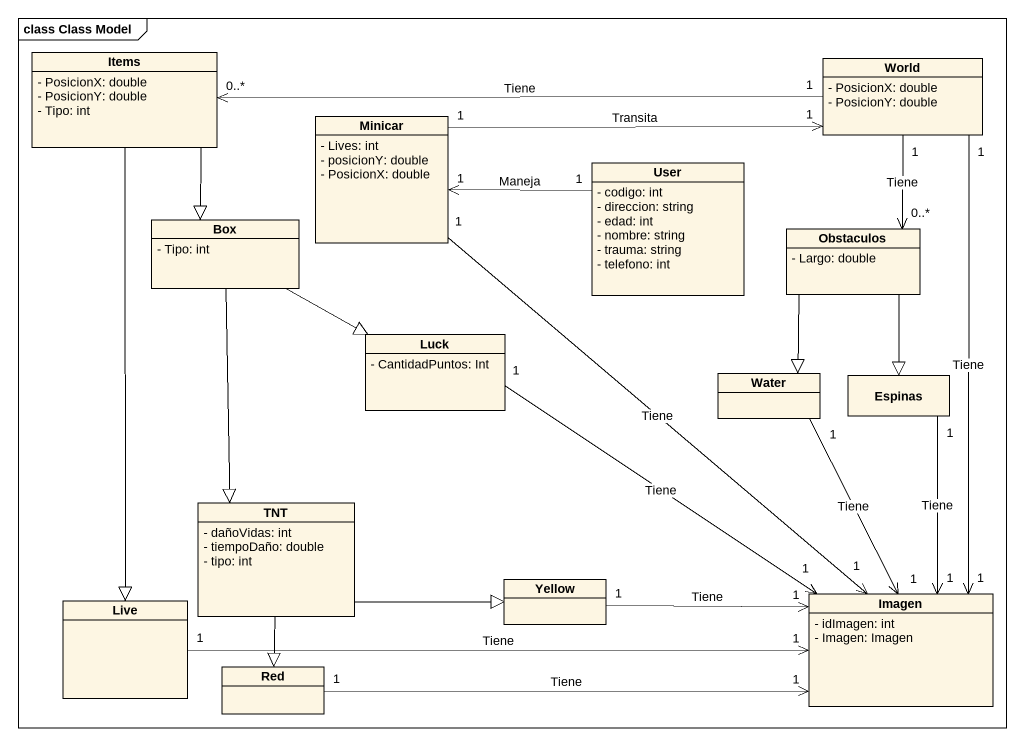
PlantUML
@startuml
mainframe class Class Model
hide circle
hide empty members
skinparam classAttributeIconSize 0
class Items {
  - PosicionX: double
  - PosicionY: double
  - Tipo: int
}
class World {
  - PosicionX: double
  - PosicionY: double
}
class Minicar {
  - Lives: int
  - posicionY: double
  - PosicionX: double
}
class User {
  - codigo: int
  - direccion: string
  - edad: int
  - nombre: string
  - trauma: string
  - telefono: int
}
class "Box" as Box_ {
  - Tipo: int
}
class Obstaculos {
  - Largo: double
}
class Luck {
  - CantidadPuntos: Int
}
class Water
class Espinas
class TNT {
  - dañoVidas: int
  - tiempoDaño: double
  - tipo: int
}
class Yellow
class Live
class Imagen {
  - idImagen: int
  - Imagen: Imagen
}
class Red
Items --|> Box_
Items --|> Live
World "1" -left-> "0..*" Items : Tiene
World "1" --> "0..*" Obstaculos : Tiene
World "1" --> "1" Imagen : Tiene
Minicar "1" -right-> "1" World : Transita
Minicar "1" --> "1" Imagen : Tiene
User "1" -left-> "1" Minicar : Maneja
Box_ -right-|> Luck
Box_ --|> TNT
Obstaculos --|> Water
Obstaculos --|> Espinas
Luck "1" -right-> "1" Imagen : Tiene
Water "1" --> "1" Imagen : Tiene
Espinas "1" --> "1" Imagen : Tiene
TNT -right-|> Yellow
TNT --|> Red
Yellow "1" -right-> "1" Imagen : Tiene
Live "1" -right-> "1" Imagen : Tiene
Red "1" -right-> "1" Imagen : Tiene
@enduml
